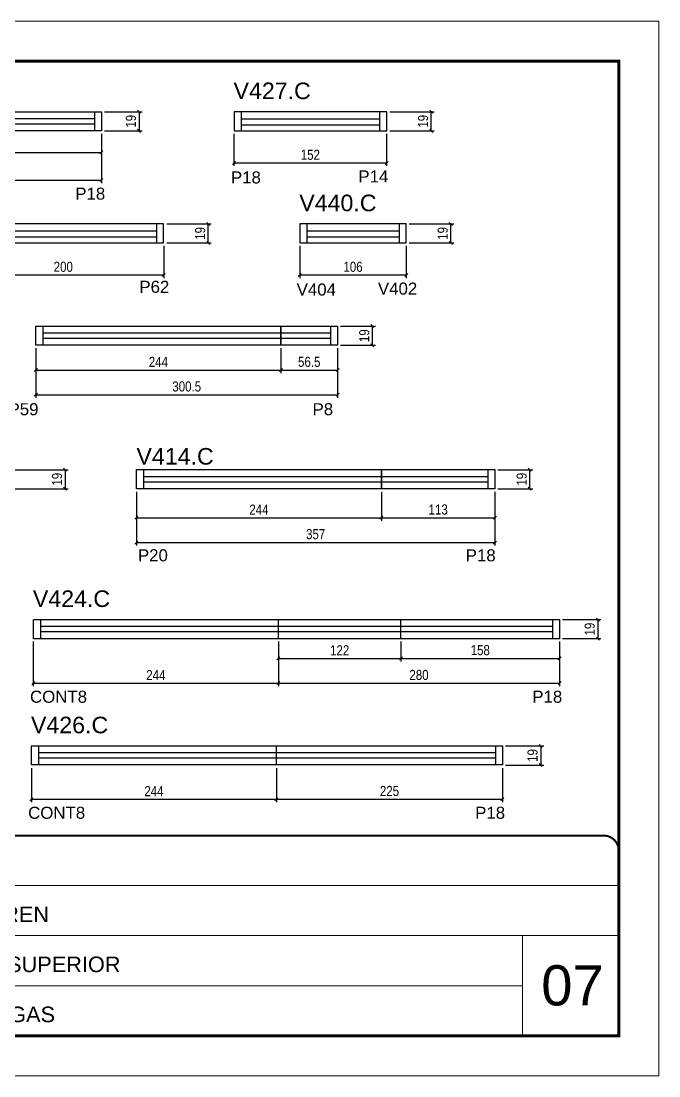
# Model space of a CAD drawing. Extents: x 1959 to 8212, y 239 to 4735.
# Drawn here: x 5992 to 6627, y 2537 to 3587 of the extents above; entities that cross this region are included whole.
import ezdxf

# ---------------------------------------------------------------- set-up
doc = ezdxf.new("R2010")
doc.units = 0
doc.linetypes.add('CONTINUO', pattern=[0])
doc.linetypes.add('DASHED', pattern=[0.75, 0.5, -0.25])
for name, color, linetype in [('5', 5, 'Continuous'), ('COTA', 241, 'Continuous'), ('NOMENCLATURA', 7, 'Continuous'), ('Painéis', 200, 'Continuous'), ('SARR_2.2x7', 40, 'Continuous')]:
    doc.layers.add(name, color=color, linetype=linetype)
for name, color, linetype, lineweight in [('CARIMBO', 255, 'Continuous', 9), ('Folhas', 255, 'Continuous', 9), ('SARRAFO DE PRESSAO', 251, 'DASHED', 9)]:
    doc.layers.add(name, color=color, linetype=linetype, lineweight=lineweight)
doc.styles.add('ARIAL', font='arial.ttf')
doc.styles.add('COTA TECNICA', font='techl___.ttf', dxfattribs={"height": 10})
doc.styles.add('COTA TECNICA-50', font='techl___.ttf', dxfattribs={"height": 10})
doc.styles.get("Standard").update_dxf_attribs({"font": 'arial.ttf'})
doc.dimstyles.new('COTA PAINEL-50', dxfattribs={"dimtxt": 10, "dimasz": 3, "dimexe": 3, "dimexo": 3, "dimgap": 3, "dimtad": 1, "dimdec": 1, "dimzin": 12, "dimdsep": 46, "dimtxsty": 'COTA TECNICA-50', "dimblk1": 'OBLIQUE', "dimblk2": 'OBLIQUE', "dimsah": 1, "dimcen": 0.9, "dimclrd": 4, "dimclre": 4, "dimclrt": 240, "dimadec": 1, "dimazin": 3, "dimtfac": 1, "dimtdec": 1, "dimtmove": 0, "dimatfit": 3, "dimfxl": 1, "dimtolj": 1, "dimtzin": 12, "dimarcsym": 0})
doc.dimstyles.new('PAINEL', dxfattribs={"dimtxt": 10, "dimasz": 3, "dimexe": 3, "dimexo": 3, "dimgap": 3, "dimtad": 1, "dimdec": 1, "dimzin": 12, "dimdsep": 46, "dimtxsty": 'COTA TECNICA', "dimblk1": 'OBLIQUE', "dimblk2": 'OBLIQUE', "dimsah": 1, "dimcen": 0.9, "dimclrd": 4, "dimclre": 4, "dimclrt": 240, "dimadec": 1, "dimazin": 3, "dimtfac": 1, "dimtdec": 1, "dimtmove": 0, "dimatfit": 3, "dimfxl": 1, "dimtolj": 1, "dimtzin": 12, "dimarcsym": 0})

# ---------------------------------------------------------------- blocks, each defined once
blk = doc.blocks.new('9999999999')
at = {"color": 30, "linetype": 'CONTINUO'}
for p, q in [((98564.6, 34379.6), (99584, 34379.6)), ((98564.6, 34329.8), (99488, 34329.8)), ((99584, 34329.8), (99488, 34329.8)), ((99488, 34329.8), (99488, 34230.2)), ((98564.6, 34280), (99488, 34280))]:
    blk.add_line(p, q, dxfattribs=at)
at = {"color": 30, "linetype": 'CONTINUO', "const_width": 2}
blk.add_lwpolyline([(99584, 34230.2), (99584, 34414.4, 0.414214), (99569, 34429.4), (98229, 34429.4, 0.414214), (98214, 34414.4), (98214, 34245.2, 0.414214), (98229, 34230.2), (99584, 34230.2)], format="xyb", dxfattribs=at)
at = {"layer": 'Folhas'}
blk.add_lwpolyline([(98139, 34190.2), (99624, 34190.2), (99624, 35240.2), (98139, 35240.2)], close=True, dxfattribs=at)
at = {"layer": 'Folhas', "color": 30, "const_width": 3}
blk.add_lwpolyline([(98214, 34230.2), (99584, 34230.2), (99584, 35200.2), (98214, 35200.2)], close=True, dxfattribs=at)
at = {"color": 7, "linetype": 'Continuous', "ltscale": 5, "style": 'ARIAL'}
for s, p in [('LEAF LOEFGREN', (98837.7, 34343.3)), ('2° SUBSOLO SUPERIOR', (98837.7, 34293.5)), ('FUNDO DE VIGAS', (98837.7, 34243.7))]:
    blk.add_text(s, height=15.483, dxfattribs=at).set_placement(p)
blk = doc.blocks.new('_Oblique')
at = {"color": 0, "linetype": 'ByBlock', "lineweight": -2}
blk.add_line((-0.5, -0.5), (0.5, 0.5), dxfattribs=at)
blk = doc.blocks.new('*D44')
at = {"layer": 'COTA', "color": 4, "linetype": 'ByBlock', "lineweight": -2, "transparency": 16777216}
for p, q in [((5739.2, 3474.4), (5739.2, 3425.4)), ((6072.2, 3474.4), (6072.2, 3425.4)), ((5739.2, 3428.4), (6072.2, 3428.4))]:
    blk.add_line(p, q, dxfattribs=at)
at = {"layer": 'Defpoints', "color": 0, "linetype": 'ByBlock', "transparency": 16777216}
for p in [(5739.2, 3477.4), (6072.2, 3477.4), (6072.2, 3428.4)]:
    blk.add_point(p, dxfattribs=at)
at = {"layer": 'COTA', "color": 4, "linetype": 'ByBlock', "lineweight": -2, "transparency": 16777216, "xscale": 3, "yscale": 3, "zscale": 3, "rotation": 180}
blk.add_blockref('_Oblique', (5739.2, 3428.4), dxfattribs=at)
at = {"layer": 'COTA', "color": 4, "linetype": 'ByBlock', "lineweight": -2, "transparency": 16777216, "xscale": 3, "yscale": 3, "zscale": 3}
blk.add_blockref('_Oblique', (6072.2, 3428.4), dxfattribs=at)
at = {"layer": 'COTA', "color": 240, "linetype": 'ByBlock', "transparency": 16777216, "insert": (5905.7, 3436.6), "char_height": 10, "attachment_point": 5, "style": 'COTA TECNICA-50'}
blk.add_mtext('\\A1;333', dxfattribs=at)
blk = doc.blocks.new('*D46')
at = {"layer": 'COTA', "color": 4, "lineweight": -2, "transparency": 16777216}
for p, q in [((6075.2, 3496.4), (6112.7, 3496.4)), ((6109.7, 3496.4), (6109.7, 3477.4)), ((6075.2, 3477.4), (6112.7, 3477.4))]:
    blk.add_line(p, q, dxfattribs=at)
at = {"layer": 'Defpoints', "color": 0, "transparency": 16777216}
for p in [(6072.2, 3496.4), (6072.2, 3477.4), (6109.7, 3477.4)]:
    blk.add_point(p, dxfattribs=at)
at = {"layer": 'COTA', "color": 4, "lineweight": -2, "transparency": 16777216, "xscale": 3, "yscale": 3, "zscale": 3}
for p, rotation in [((6109.7, 3496.4), 90), ((6109.7, 3477.4), 270)]:
    blk.add_blockref('_Oblique', p, dxfattribs=dict(at, rotation=rotation))
at = {"layer": 'COTA', "color": 240, "transparency": 16777216, "insert": (6101.6, 3486.9), "char_height": 10, "attachment_point": 5, "rotation": 90, "style": 'COTA TECNICA'}
blk.add_mtext('\\A1;19', dxfattribs=at)
blk = doc.blocks.new('*D48')
at = {"layer": 'COTA', "color": 4, "lineweight": -2, "transparency": 16777216}
for p, q in [((5828.2, 3474.4), (5828.2, 3452.9)), ((6072.2, 3474.4), (6072.2, 3452.9)), ((5828.2, 3455.9), (6072.2, 3455.9))]:
    blk.add_line(p, q, dxfattribs=at)
at = {"layer": 'Defpoints', "color": 0, "transparency": 16777216}
for p in [(5828.2, 3477.4), (6072.2, 3477.4), (6072.2, 3455.9)]:
    blk.add_point(p, dxfattribs=at)
at = {"layer": 'COTA', "color": 4, "lineweight": -2, "transparency": 16777216, "xscale": 3, "yscale": 3, "zscale": 3, "rotation": 180}
blk.add_blockref('_Oblique', (5828.2, 3455.9), dxfattribs=at)
at = {"layer": 'COTA', "color": 4, "lineweight": -2, "transparency": 16777216, "xscale": 3, "yscale": 3, "zscale": 3}
blk.add_blockref('_Oblique', (6072.2, 3455.9), dxfattribs=at)
at = {"layer": 'COTA', "color": 240, "transparency": 16777216, "insert": (5950.2, 3464), "char_height": 10, "attachment_point": 5, "style": 'COTA TECNICA'}
blk.add_mtext('\\A1;244', dxfattribs=at)
blk = doc.blocks.new('*D52')
at = {"layer": 'COTA', "color": 4, "linetype": 'ByBlock', "lineweight": -2, "transparency": 16777216}
for p, q in [((5934.2, 3362.8), (5934.2, 3330.9)), ((6134.2, 3362.8), (6134.2, 3330.9)), ((5934.2, 3333.9), (6134.2, 3333.9))]:
    blk.add_line(p, q, dxfattribs=at)
at = {"layer": 'Defpoints', "color": 0, "linetype": 'ByBlock', "transparency": 16777216}
for p in [(5934.2, 3365.8), (6134.2, 3365.8), (6134.2, 3333.9)]:
    blk.add_point(p, dxfattribs=at)
at = {"layer": 'COTA', "color": 4, "linetype": 'ByBlock', "lineweight": -2, "transparency": 16777216, "xscale": 3, "yscale": 3, "zscale": 3, "rotation": 180}
blk.add_blockref('_Oblique', (5934.2, 3333.9), dxfattribs=at)
at = {"layer": 'COTA', "color": 4, "linetype": 'ByBlock', "lineweight": -2, "transparency": 16777216, "xscale": 3, "yscale": 3, "zscale": 3}
blk.add_blockref('_Oblique', (6134.2, 3333.9), dxfattribs=at)
at = {"layer": 'COTA', "color": 240, "linetype": 'ByBlock', "transparency": 16777216, "insert": (6034.2, 3342), "char_height": 10, "attachment_point": 5, "style": 'COTA TECNICA-50'}
blk.add_mtext('\\A1;200', dxfattribs=at)
blk = doc.blocks.new('*D53')
at = {"layer": 'COTA', "color": 4, "lineweight": -2, "transparency": 16777216}
for p, q in [((6137.2, 3384.8), (6181.6, 3384.8)), ((6178.6, 3365.8), (6178.6, 3384.8)), ((6137.2, 3365.8), (6181.6, 3365.8))]:
    blk.add_line(p, q, dxfattribs=at)
at = {"layer": 'Defpoints', "color": 0, "transparency": 16777216}
for p in [(6134.2, 3384.8), (6178.6, 3384.8), (6134.2, 3365.8)]:
    blk.add_point(p, dxfattribs=at)
at = {"layer": 'COTA', "color": 4, "lineweight": -2, "transparency": 16777216, "xscale": 3, "yscale": 3, "zscale": 3}
for p, rotation in [((6178.6, 3384.8), 90), ((6178.6, 3365.8), 270)]:
    blk.add_blockref('_Oblique', p, dxfattribs=dict(at, rotation=rotation))
at = {"layer": 'COTA', "color": 240, "transparency": 16777216, "insert": (6170.5, 3375.3), "char_height": 10, "attachment_point": 5, "rotation": 90, "style": 'COTA TECNICA'}
blk.add_mtext('\\A1;19', dxfattribs=at)
blk = doc.blocks.new('*D59')
at = {"layer": 'COTA', "color": 4, "linetype": 'ByBlock', "lineweight": -2, "transparency": 16777216}
for p, q in [((6006.9, 3261), (6006.9, 3236.3)), ((6250.9, 3261), (6250.9, 3236.3)), ((6006.9, 3239.3), (6250.9, 3239.3))]:
    blk.add_line(p, q, dxfattribs=at)
at = {"layer": 'Defpoints', "color": 0, "linetype": 'ByBlock', "transparency": 16777216}
for p in [(6006.9, 3264), (6250.9, 3264), (6250.9, 3239.3)]:
    blk.add_point(p, dxfattribs=at)
at = {"layer": 'COTA', "color": 4, "linetype": 'ByBlock', "lineweight": -2, "transparency": 16777216, "xscale": 3, "yscale": 3, "zscale": 3, "rotation": 180}
blk.add_blockref('_Oblique', (6006.9, 3239.3), dxfattribs=at)
at = {"layer": 'COTA', "color": 4, "linetype": 'ByBlock', "lineweight": -2, "transparency": 16777216, "xscale": 3, "yscale": 3, "zscale": 3}
blk.add_blockref('_Oblique', (6250.9, 3239.3), dxfattribs=at)
at = {"layer": 'COTA', "color": 240, "linetype": 'ByBlock', "transparency": 16777216, "insert": (6128.9, 3247.4), "char_height": 10, "attachment_point": 5, "style": 'COTA TECNICA-50'}
blk.add_mtext('\\A1;244', dxfattribs=at)
blk = doc.blocks.new('*D60')
at = {"layer": 'COTA', "color": 4, "linetype": 'ByBlock', "lineweight": -2, "transparency": 16777216}
for p, q in [((6250.9, 3261), (6250.9, 3236.3)), ((6307.4, 3261), (6307.4, 3236.3)), ((6250.9, 3239.3), (6307.4, 3239.3))]:
    blk.add_line(p, q, dxfattribs=at)
at = {"layer": 'Defpoints', "color": 0, "linetype": 'ByBlock', "transparency": 16777216}
for p in [(6250.9, 3264), (6307.4, 3264), (6307.4, 3239.3)]:
    blk.add_point(p, dxfattribs=at)
at = {"layer": 'COTA', "color": 4, "linetype": 'ByBlock', "lineweight": -2, "transparency": 16777216, "xscale": 3, "yscale": 3, "zscale": 3, "rotation": 180}
blk.add_blockref('_Oblique', (6250.9, 3239.3), dxfattribs=at)
at = {"layer": 'COTA', "color": 4, "linetype": 'ByBlock', "lineweight": -2, "transparency": 16777216, "xscale": 3, "yscale": 3, "zscale": 3}
blk.add_blockref('_Oblique', (6307.4, 3239.3), dxfattribs=at)
at = {"layer": 'COTA', "color": 240, "linetype": 'ByBlock', "transparency": 16777216, "insert": (6279.1, 3247.4), "char_height": 10, "attachment_point": 5, "style": 'COTA TECNICA-50'}
blk.add_mtext('\\A1;56.5', dxfattribs=at)
blk = doc.blocks.new('*D61')
at = {"layer": 'COTA', "color": 4, "lineweight": -2, "transparency": 16777216}
for p, q in [((6006.9, 3261), (6006.9, 3211.7)), ((6307.4, 3261), (6307.4, 3211.7)), ((6006.9, 3214.7), (6307.4, 3214.7))]:
    blk.add_line(p, q, dxfattribs=at)
at = {"layer": 'Defpoints', "color": 0, "transparency": 16777216}
for p in [(6006.9, 3264), (6307.4, 3264), (6307.4, 3214.7)]:
    blk.add_point(p, dxfattribs=at)
at = {"layer": 'COTA', "color": 4, "lineweight": -2, "transparency": 16777216, "xscale": 3, "yscale": 3, "zscale": 3, "rotation": 180}
blk.add_blockref('_Oblique', (6006.9, 3214.7), dxfattribs=at)
at = {"layer": 'COTA', "color": 4, "lineweight": -2, "transparency": 16777216, "xscale": 3, "yscale": 3, "zscale": 3}
blk.add_blockref('_Oblique', (6307.4, 3214.7), dxfattribs=at)
at = {"layer": 'COTA', "color": 240, "transparency": 16777216, "insert": (6157.1, 3222.9), "char_height": 10, "attachment_point": 5, "style": 'COTA TECNICA'}
blk.add_mtext('\\A1;300.5', dxfattribs=at)
blk = doc.blocks.new('*D62')
at = {"layer": 'COTA', "color": 4, "lineweight": -2, "transparency": 16777216}
for p, q in [((6310.4, 3283), (6345, 3283)), ((6342, 3264), (6342, 3283)), ((6310.4, 3264), (6345, 3264))]:
    blk.add_line(p, q, dxfattribs=at)
at = {"layer": 'Defpoints', "color": 0, "transparency": 16777216}
for p in [(6307.4, 3283), (6342, 3283), (6307.4, 3264)]:
    blk.add_point(p, dxfattribs=at)
at = {"layer": 'COTA', "color": 4, "lineweight": -2, "transparency": 16777216, "xscale": 3, "yscale": 3, "zscale": 3}
for p, rotation in [((6342, 3283), 90), ((6342, 3264), 270)]:
    blk.add_blockref('_Oblique', p, dxfattribs=dict(at, rotation=rotation))
at = {"layer": 'COTA', "color": 240, "transparency": 16777216, "insert": (6333.9, 3273.5), "char_height": 10, "attachment_point": 5, "rotation": 90, "style": 'COTA TECNICA'}
blk.add_mtext('\\A1;19', dxfattribs=at)
blk = doc.blocks.new('*D75')
at = {"layer": 'COTA', "color": 4, "lineweight": -2, "transparency": 16777216}
for p, q in [((5985.9, 3140.1), (6039, 3140.1)), ((6036, 3140.1), (6036, 3121.1)), ((5985.9, 3121.1), (6039, 3121.1))]:
    blk.add_line(p, q, dxfattribs=at)
at = {"layer": 'Defpoints', "color": 0, "transparency": 16777216}
for p in [(5982.9, 3140.1), (5982.9, 3121.1), (6036, 3121.1)]:
    blk.add_point(p, dxfattribs=at)
at = {"layer": 'COTA', "color": 4, "lineweight": -2, "transparency": 16777216, "xscale": 3, "yscale": 3, "zscale": 3}
for p, rotation in [((6036, 3140.1), 90), ((6036, 3121.1), 270)]:
    blk.add_blockref('_Oblique', p, dxfattribs=dict(at, rotation=rotation))
at = {"layer": 'COTA', "color": 240, "transparency": 16777216, "insert": (6028, 3130.6), "char_height": 10, "attachment_point": 5, "rotation": 90, "style": 'COTA TECNICA'}
blk.add_mtext('\\A1;19', dxfattribs=at)
blk = doc.blocks.new('*D82')
at = {"layer": 'COTA', "color": 4, "linetype": 'ByBlock', "lineweight": -2, "transparency": 16777216}
for p, q in [((6107, 3118.1), (6107, 3089.2)), ((6351, 3118.1), (6351, 3089.2)), ((6107, 3092.2), (6351, 3092.2))]:
    blk.add_line(p, q, dxfattribs=at)
at = {"layer": 'Defpoints', "color": 0, "linetype": 'ByBlock', "transparency": 16777216}
for p in [(6107, 3121.1), (6351, 3121.1), (6351, 3092.2)]:
    blk.add_point(p, dxfattribs=at)
at = {"layer": 'COTA', "color": 4, "linetype": 'ByBlock', "lineweight": -2, "transparency": 16777216, "xscale": 3, "yscale": 3, "zscale": 3, "rotation": 180}
blk.add_blockref('_Oblique', (6107, 3092.2), dxfattribs=at)
at = {"layer": 'COTA', "color": 4, "linetype": 'ByBlock', "lineweight": -2, "transparency": 16777216, "xscale": 3, "yscale": 3, "zscale": 3}
blk.add_blockref('_Oblique', (6351, 3092.2), dxfattribs=at)
at = {"layer": 'COTA', "color": 240, "linetype": 'ByBlock', "transparency": 16777216, "insert": (6229, 3100.3), "char_height": 10, "attachment_point": 5, "style": 'COTA TECNICA-50'}
blk.add_mtext('\\A1;244', dxfattribs=at)
blk = doc.blocks.new('*D83')
at = {"layer": 'COTA', "color": 4, "linetype": 'ByBlock', "lineweight": -2, "transparency": 16777216}
for p, q in [((6351, 3118.1), (6351, 3089.2)), ((6464, 3118.1), (6464, 3089.2)), ((6351, 3092.2), (6464, 3092.2))]:
    blk.add_line(p, q, dxfattribs=at)
at = {"layer": 'Defpoints', "color": 0, "linetype": 'ByBlock', "transparency": 16777216}
for p in [(6351, 3121.1), (6464, 3121.1), (6464, 3092.2)]:
    blk.add_point(p, dxfattribs=at)
at = {"layer": 'COTA', "color": 4, "linetype": 'ByBlock', "lineweight": -2, "transparency": 16777216, "xscale": 3, "yscale": 3, "zscale": 3, "rotation": 180}
blk.add_blockref('_Oblique', (6351, 3092.2), dxfattribs=at)
at = {"layer": 'COTA', "color": 4, "linetype": 'ByBlock', "lineweight": -2, "transparency": 16777216, "xscale": 3, "yscale": 3, "zscale": 3}
blk.add_blockref('_Oblique', (6464, 3092.2), dxfattribs=at)
at = {"layer": 'COTA', "color": 240, "linetype": 'ByBlock', "transparency": 16777216, "insert": (6407.5, 3100.4), "char_height": 10, "attachment_point": 5, "style": 'COTA TECNICA-50'}
blk.add_mtext('\\A1;113', dxfattribs=at)
blk = doc.blocks.new('*D84')
at = {"layer": 'COTA', "color": 4, "lineweight": -2, "transparency": 16777216}
for p, q in [((6107, 3118.1), (6107, 3064.6)), ((6464, 3118.1), (6464, 3064.6)), ((6107, 3067.6), (6464, 3067.6))]:
    blk.add_line(p, q, dxfattribs=at)
at = {"layer": 'Defpoints', "color": 0, "transparency": 16777216}
for p in [(6107, 3121.1), (6464, 3121.1), (6464, 3067.6)]:
    blk.add_point(p, dxfattribs=at)
at = {"layer": 'COTA', "color": 4, "lineweight": -2, "transparency": 16777216, "xscale": 3, "yscale": 3, "zscale": 3, "rotation": 180}
blk.add_blockref('_Oblique', (6107, 3067.6), dxfattribs=at)
at = {"layer": 'COTA', "color": 4, "lineweight": -2, "transparency": 16777216, "xscale": 3, "yscale": 3, "zscale": 3}
blk.add_blockref('_Oblique', (6464, 3067.6), dxfattribs=at)
at = {"layer": 'COTA', "color": 240, "transparency": 16777216, "insert": (6285.5, 3075.9), "char_height": 10, "attachment_point": 5, "style": 'COTA TECNICA'}
blk.add_mtext('\\A1;357', dxfattribs=at)
blk = doc.blocks.new('*D85')
at = {"layer": 'COTA', "color": 4, "lineweight": -2, "transparency": 16777216}
for p, q in [((6467, 3140.1), (6501.7, 3140.1)), ((6498.7, 3121.1), (6498.7, 3140.1)), ((6467, 3121.1), (6501.7, 3121.1))]:
    blk.add_line(p, q, dxfattribs=at)
at = {"layer": 'Defpoints', "color": 0, "transparency": 16777216}
for p in [(6464, 3140.1), (6498.7, 3140.1), (6464, 3121.1)]:
    blk.add_point(p, dxfattribs=at)
at = {"layer": 'COTA', "color": 4, "lineweight": -2, "transparency": 16777216, "xscale": 3, "yscale": 3, "zscale": 3}
for p, rotation in [((6498.7, 3140.1), 90), ((6498.7, 3121.1), 270)]:
    blk.add_blockref('_Oblique', p, dxfattribs=dict(at, rotation=rotation))
at = {"layer": 'COTA', "color": 240, "transparency": 16777216, "insert": (6490.6, 3130.6), "char_height": 10, "attachment_point": 5, "rotation": 90, "style": 'COTA TECNICA'}
blk.add_mtext('\\A1;19', dxfattribs=at)
blk = doc.blocks.new('*D132')
at = {"layer": 'COTA', "color": 4, "linetype": 'ByBlock', "lineweight": -2, "transparency": 16777216}
for p, q in [((6004.4, 2968.9), (6004.4, 2924.6)), ((6248.4, 2968.9), (6248.4, 2924.6)), ((6004.4, 2927.6), (6248.4, 2927.6))]:
    blk.add_line(p, q, dxfattribs=at)
at = {"layer": 'Defpoints', "color": 0, "linetype": 'ByBlock', "transparency": 16777216}
for p in [(6004.4, 2971.9), (6248.4, 2971.9), (6248.4, 2927.6)]:
    blk.add_point(p, dxfattribs=at)
at = {"layer": 'COTA', "color": 4, "linetype": 'ByBlock', "lineweight": -2, "transparency": 16777216, "xscale": 3, "yscale": 3, "zscale": 3, "rotation": 180}
blk.add_blockref('_Oblique', (6004.4, 2927.6), dxfattribs=at)
at = {"layer": 'COTA', "color": 4, "linetype": 'ByBlock', "lineweight": -2, "transparency": 16777216, "xscale": 3, "yscale": 3, "zscale": 3}
blk.add_blockref('_Oblique', (6248.4, 2927.6), dxfattribs=at)
at = {"layer": 'COTA', "color": 240, "linetype": 'ByBlock', "transparency": 16777216, "insert": (6126.4, 2935.6), "char_height": 10, "attachment_point": 5, "style": 'COTA TECNICA-50'}
blk.add_mtext('\\A1;244', dxfattribs=at)
blk = doc.blocks.new('*D133')
at = {"layer": 'COTA', "color": 4, "linetype": 'ByBlock', "lineweight": -2, "transparency": 16777216}
for p, q in [((6248.4, 2968.9), (6248.4, 2924.6)), ((6528.4, 2968.9), (6528.4, 2924.6)), ((6248.4, 2927.6), (6528.4, 2927.6))]:
    blk.add_line(p, q, dxfattribs=at)
at = {"layer": 'Defpoints', "color": 0, "linetype": 'ByBlock', "transparency": 16777216}
for p in [(6248.4, 2971.9), (6528.4, 2971.9), (6528.4, 2927.6)]:
    blk.add_point(p, dxfattribs=at)
at = {"layer": 'COTA', "color": 4, "linetype": 'ByBlock', "lineweight": -2, "transparency": 16777216, "xscale": 3, "yscale": 3, "zscale": 3, "rotation": 180}
blk.add_blockref('_Oblique', (6248.4, 2927.6), dxfattribs=at)
at = {"layer": 'COTA', "color": 4, "linetype": 'ByBlock', "lineweight": -2, "transparency": 16777216, "xscale": 3, "yscale": 3, "zscale": 3}
blk.add_blockref('_Oblique', (6528.4, 2927.6), dxfattribs=at)
at = {"layer": 'COTA', "color": 240, "linetype": 'ByBlock', "transparency": 16777216, "insert": (6388.4, 2935.7), "char_height": 10, "attachment_point": 5, "style": 'COTA TECNICA-50'}
blk.add_mtext('\\A1;280', dxfattribs=at)
blk = doc.blocks.new('*D134')
at = {"layer": 'COTA', "color": 4, "lineweight": -2, "transparency": 16777216}
for p, q in [((6531.4, 2990.9), (6569.5, 2990.9)), ((6566.5, 2990.9), (6566.5, 2971.9)), ((6531.4, 2971.9), (6569.5, 2971.9))]:
    blk.add_line(p, q, dxfattribs=at)
at = {"layer": 'Defpoints', "color": 0, "transparency": 16777216}
for p in [(6528.4, 2990.9), (6528.4, 2971.9), (6566.5, 2971.9)]:
    blk.add_point(p, dxfattribs=at)
at = {"layer": 'COTA', "color": 4, "lineweight": -2, "transparency": 16777216, "xscale": 3, "yscale": 3, "zscale": 3}
for p, rotation in [((6566.5, 2990.9), 90), ((6566.5, 2971.9), 270)]:
    blk.add_blockref('_Oblique', p, dxfattribs=dict(at, rotation=rotation))
at = {"layer": 'COTA', "color": 240, "transparency": 16777216, "insert": (6558.4, 2981.4), "char_height": 10, "attachment_point": 5, "rotation": 90, "style": 'COTA TECNICA'}
blk.add_mtext('\\A1;19', dxfattribs=at)
blk = doc.blocks.new('*D135')
at = {"layer": 'COTA', "color": 4, "lineweight": -2, "transparency": 16777216}
for p, q in [((6248.4, 2968.9), (6248.4, 2949.3)), ((6370.4, 2968.9), (6370.4, 2949.3)), ((6248.4, 2952.3), (6370.4, 2952.3))]:
    blk.add_line(p, q, dxfattribs=at)
at = {"layer": 'Defpoints', "color": 0, "transparency": 16777216}
for p in [(6248.4, 2971.9), (6370.4, 2971.9), (6370.4, 2952.3)]:
    blk.add_point(p, dxfattribs=at)
at = {"layer": 'COTA', "color": 4, "lineweight": -2, "transparency": 16777216, "xscale": 3, "yscale": 3, "zscale": 3, "rotation": 180}
blk.add_blockref('_Oblique', (6248.4, 2952.3), dxfattribs=at)
at = {"layer": 'COTA', "color": 4, "lineweight": -2, "transparency": 16777216, "xscale": 3, "yscale": 3, "zscale": 3}
blk.add_blockref('_Oblique', (6370.4, 2952.3), dxfattribs=at)
at = {"layer": 'COTA', "color": 240, "transparency": 16777216, "insert": (6309.4, 2960.3), "char_height": 10, "attachment_point": 5, "style": 'COTA TECNICA'}
blk.add_mtext('\\A1;122', dxfattribs=at)
blk = doc.blocks.new('*D136')
at = {"layer": 'COTA', "color": 4, "lineweight": -2, "transparency": 16777216}
for p, q in [((6370.4, 2968.9), (6370.4, 2949.3)), ((6528.4, 2968.9), (6528.4, 2949.3)), ((6370.4, 2952.3), (6528.4, 2952.3))]:
    blk.add_line(p, q, dxfattribs=at)
at = {"layer": 'Defpoints', "color": 0, "transparency": 16777216}
for p in [(6370.4, 2971.9), (6528.4, 2971.9), (6528.4, 2952.3)]:
    blk.add_point(p, dxfattribs=at)
at = {"layer": 'COTA', "color": 4, "lineweight": -2, "transparency": 16777216, "xscale": 3, "yscale": 3, "zscale": 3, "rotation": 180}
blk.add_blockref('_Oblique', (6370.4, 2952.3), dxfattribs=at)
at = {"layer": 'COTA', "color": 4, "lineweight": -2, "transparency": 16777216, "xscale": 3, "yscale": 3, "zscale": 3}
blk.add_blockref('_Oblique', (6528.4, 2952.3), dxfattribs=at)
at = {"layer": 'COTA', "color": 240, "transparency": 16777216, "insert": (6449.4, 2960.4), "char_height": 10, "attachment_point": 5, "style": 'COTA TECNICA'}
blk.add_mtext('\\A1;158', dxfattribs=at)
blk = doc.blocks.new('*D137')
at = {"layer": 'COTA', "color": 4, "linetype": 'ByBlock', "lineweight": -2, "transparency": 16777216}
for p, q in [((6002.5, 2843.1), (6002.5, 2809)), ((6246.5, 2843.1), (6246.5, 2809)), ((6002.5, 2812), (6246.5, 2812))]:
    blk.add_line(p, q, dxfattribs=at)
at = {"layer": 'Defpoints', "color": 0, "linetype": 'ByBlock', "transparency": 16777216}
for p in [(6002.5, 2846.1), (6246.5, 2846.1), (6246.5, 2812)]:
    blk.add_point(p, dxfattribs=at)
at = {"layer": 'COTA', "color": 4, "linetype": 'ByBlock', "lineweight": -2, "transparency": 16777216, "xscale": 3, "yscale": 3, "zscale": 3, "rotation": 180}
blk.add_blockref('_Oblique', (6002.5, 2812), dxfattribs=at)
at = {"layer": 'COTA', "color": 4, "linetype": 'ByBlock', "lineweight": -2, "transparency": 16777216, "xscale": 3, "yscale": 3, "zscale": 3}
blk.add_blockref('_Oblique', (6246.5, 2812), dxfattribs=at)
at = {"layer": 'COTA', "color": 240, "linetype": 'ByBlock', "transparency": 16777216, "insert": (6124.5, 2820.1), "char_height": 10, "attachment_point": 5, "style": 'COTA TECNICA-50'}
blk.add_mtext('\\A1;244', dxfattribs=at)
blk = doc.blocks.new('*D138')
at = {"layer": 'COTA', "color": 4, "linetype": 'ByBlock', "lineweight": -2, "transparency": 16777216}
for p, q in [((6246.5, 2843.1), (6246.5, 2809)), ((6471.5, 2843.1), (6471.5, 2809)), ((6246.5, 2812), (6471.5, 2812))]:
    blk.add_line(p, q, dxfattribs=at)
at = {"layer": 'Defpoints', "color": 0, "linetype": 'ByBlock', "transparency": 16777216}
for p in [(6246.5, 2846.1), (6471.5, 2846.1), (6471.5, 2812)]:
    blk.add_point(p, dxfattribs=at)
at = {"layer": 'COTA', "color": 4, "linetype": 'ByBlock', "lineweight": -2, "transparency": 16777216, "xscale": 3, "yscale": 3, "zscale": 3, "rotation": 180}
blk.add_blockref('_Oblique', (6246.5, 2812), dxfattribs=at)
at = {"layer": 'COTA', "color": 4, "linetype": 'ByBlock', "lineweight": -2, "transparency": 16777216, "xscale": 3, "yscale": 3, "zscale": 3}
blk.add_blockref('_Oblique', (6471.5, 2812), dxfattribs=at)
at = {"layer": 'COTA', "color": 240, "linetype": 'ByBlock', "transparency": 16777216, "insert": (6359, 2820.2), "char_height": 10, "attachment_point": 5, "style": 'COTA TECNICA-50'}
blk.add_mtext('\\A1;225', dxfattribs=at)
blk = doc.blocks.new('*D139')
at = {"layer": 'COTA', "color": 4, "lineweight": -2, "transparency": 16777216}
for p, q in [((6474.5, 2865.1), (6512.6, 2865.1)), ((6509.6, 2865.1), (6509.6, 2846.1)), ((6474.5, 2846.1), (6512.6, 2846.1))]:
    blk.add_line(p, q, dxfattribs=at)
at = {"layer": 'Defpoints', "color": 0, "transparency": 16777216}
for p in [(6471.5, 2865.1), (6471.5, 2846.1), (6509.6, 2846.1)]:
    blk.add_point(p, dxfattribs=at)
at = {"layer": 'COTA', "color": 4, "lineweight": -2, "transparency": 16777216, "xscale": 3, "yscale": 3, "zscale": 3}
for p, rotation in [((6509.6, 2865.1), 90), ((6509.6, 2846.1), 270)]:
    blk.add_blockref('_Oblique', p, dxfattribs=dict(at, rotation=rotation))
at = {"layer": 'COTA', "color": 240, "transparency": 16777216, "insert": (6501.5, 2855.6), "char_height": 10, "attachment_point": 5, "rotation": 90, "style": 'COTA TECNICA'}
blk.add_mtext('\\A1;19', dxfattribs=at)
blk = doc.blocks.new('*D140')
at = {"layer": 'COTA', "color": 4, "linetype": 'ByBlock', "lineweight": -2, "transparency": 16777216}
for p, q in [((6204.2, 3474.4), (6204.2, 3442.4)), ((6356.2, 3474.4), (6356.2, 3442.4)), ((6204.2, 3445.4), (6356.2, 3445.4))]:
    blk.add_line(p, q, dxfattribs=at)
at = {"layer": 'Defpoints', "color": 0, "linetype": 'ByBlock', "transparency": 16777216}
for p in [(6204.2, 3477.4), (6356.2, 3477.4), (6356.2, 3445.4)]:
    blk.add_point(p, dxfattribs=at)
at = {"layer": 'COTA', "color": 4, "linetype": 'ByBlock', "lineweight": -2, "transparency": 16777216, "xscale": 3, "yscale": 3, "zscale": 3, "rotation": 180}
blk.add_blockref('_Oblique', (6204.2, 3445.4), dxfattribs=at)
at = {"layer": 'COTA', "color": 4, "linetype": 'ByBlock', "lineweight": -2, "transparency": 16777216, "xscale": 3, "yscale": 3, "zscale": 3}
blk.add_blockref('_Oblique', (6356.2, 3445.4), dxfattribs=at)
at = {"layer": 'COTA', "color": 240, "linetype": 'ByBlock', "transparency": 16777216, "insert": (6280.2, 3453.5), "char_height": 10, "attachment_point": 5, "style": 'COTA TECNICA-50'}
blk.add_mtext('\\A1;152', dxfattribs=at)
blk = doc.blocks.new('*D141')
at = {"layer": 'COTA', "color": 4, "lineweight": -2, "transparency": 16777216}
for p, q in [((6359.2, 3496.4), (6403.6, 3496.4)), ((6400.6, 3477.4), (6400.6, 3496.4)), ((6359.2, 3477.4), (6403.6, 3477.4))]:
    blk.add_line(p, q, dxfattribs=at)
at = {"layer": 'Defpoints', "color": 0, "transparency": 16777216}
for p in [(6356.2, 3496.4), (6400.6, 3496.4), (6356.2, 3477.4)]:
    blk.add_point(p, dxfattribs=at)
at = {"layer": 'COTA', "color": 4, "lineweight": -2, "transparency": 16777216, "xscale": 3, "yscale": 3, "zscale": 3}
for p, rotation in [((6400.6, 3496.4), 90), ((6400.6, 3477.4), 270)]:
    blk.add_blockref('_Oblique', p, dxfattribs=dict(at, rotation=rotation))
at = {"layer": 'COTA', "color": 240, "transparency": 16777216, "insert": (6392.5, 3486.9), "char_height": 10, "attachment_point": 5, "rotation": 90, "style": 'COTA TECNICA'}
blk.add_mtext('\\A1;19', dxfattribs=at)
blk = doc.blocks.new('*D180')
at = {"layer": 'COTA', "color": 4, "linetype": 'ByBlock', "lineweight": -2, "transparency": 16777216}
for p, q in [((6269.7, 3362.8), (6269.7, 3330.9)), ((6375.7, 3362.8), (6375.7, 3330.9)), ((6269.7, 3333.9), (6375.7, 3333.9))]:
    blk.add_line(p, q, dxfattribs=at)
at = {"layer": 'Defpoints', "color": 0, "linetype": 'ByBlock', "transparency": 16777216}
for p in [(6269.7, 3365.8), (6375.7, 3365.8), (6375.7, 3333.9)]:
    blk.add_point(p, dxfattribs=at)
at = {"layer": 'COTA', "color": 4, "linetype": 'ByBlock', "lineweight": -2, "transparency": 16777216, "xscale": 3, "yscale": 3, "zscale": 3, "rotation": 180}
blk.add_blockref('_Oblique', (6269.7, 3333.9), dxfattribs=at)
at = {"layer": 'COTA', "color": 4, "linetype": 'ByBlock', "lineweight": -2, "transparency": 16777216, "xscale": 3, "yscale": 3, "zscale": 3}
blk.add_blockref('_Oblique', (6375.7, 3333.9), dxfattribs=at)
at = {"layer": 'COTA', "color": 240, "linetype": 'ByBlock', "transparency": 16777216, "insert": (6322.7, 3342), "char_height": 10, "attachment_point": 5, "style": 'COTA TECNICA-50'}
blk.add_mtext('\\A1;106', dxfattribs=at)
blk = doc.blocks.new('*D181')
at = {"layer": 'COTA', "color": 4, "lineweight": -2, "transparency": 16777216}
for p, q in [((6378.7, 3384.8), (6423.1, 3384.8)), ((6420.1, 3365.8), (6420.1, 3384.8)), ((6378.7, 3365.8), (6423.1, 3365.8))]:
    blk.add_line(p, q, dxfattribs=at)
at = {"layer": 'Defpoints', "color": 0, "transparency": 16777216}
for p in [(6375.7, 3384.8), (6420.1, 3384.8), (6375.7, 3365.8)]:
    blk.add_point(p, dxfattribs=at)
at = {"layer": 'COTA', "color": 4, "lineweight": -2, "transparency": 16777216, "xscale": 3, "yscale": 3, "zscale": 3}
for p, rotation in [((6420.1, 3384.8), 90), ((6420.1, 3365.8), 270)]:
    blk.add_blockref('_Oblique', p, dxfattribs=dict(at, rotation=rotation))
at = {"layer": 'COTA', "color": 240, "transparency": 16777216, "insert": (6412, 3375.3), "char_height": 10, "attachment_point": 5, "rotation": 90, "style": 'COTA TECNICA'}
blk.add_mtext('\\A1;19', dxfattribs=at)

msp = doc.modelspace()

# ---------------------------------------------------------------- linework, layer by layer
at = {"layer": 'Painéis', "linetype": 'ByBlock'}
for p, q in [((6248.42, 2971.87), (6248.42, 2990.87)), ((6370.42, 2971.87), (6370.42, 2990.87)), ((6246.54, 2846.13), (6246.54, 2865.13))]:
    msp.add_line(p, q, dxfattribs=at)
for points in [[(5495.17, 3496.4), (6072.17, 3496.4), (6072.17, 3477.4), (5495.17, 3477.4)], [(6204.23, 3496.4), (6204.23, 3477.4), (6356.23, 3477.4), (6356.23, 3496.4)], [(5934.17, 3384.82), (5934.17, 3365.82), (6134.17, 3365.82), (6134.17, 3384.82)], [(6269.69, 3384.82), (6269.69, 3365.82), (6375.69, 3365.82), (6375.69, 3384.82)], [(6004.42, 2990.87), (6528.42, 2990.87), (6528.42, 2971.87), (6004.42, 2971.87)], [(6002.54, 2865.13), (6471.54, 2865.13), (6471.54, 2846.13), (6002.54, 2846.13)]]:
    msp.add_lwpolyline(points, close=True, dxfattribs=at)
at = {"layer": 'Painéis'}
for points in [[(6250.86, 3264.04), (6006.86, 3264.04), (6006.86, 3283.04), (6250.86, 3283.04)], [(6250.86, 3283.04), (6307.36, 3283.04), (6307.36, 3264.04), (6250.86, 3264.04)], [(6351.03, 3121.14), (6107.03, 3121.14), (6107.03, 3140.14), (6351.03, 3140.14)], [(6351.03, 3140.14), (6464.03, 3140.14), (6464.03, 3121.14), (6351.03, 3121.14)]]:
    msp.add_lwpolyline(points, close=True, dxfattribs=at)
at = {"layer": 'SARR_2.2x7', "linetype": 'Continuous'}
for p, q in [((6065.17, 3489.4), (5739.17, 3489.4)), ((6065.17, 3496.4), (6065.17, 3477.4)), ((6211.23, 3496.4), (6211.23, 3477.4)), ((6211.23, 3489.4), (6349.23, 3489.4)), ((6349.23, 3496.4), (6349.23, 3477.4)), ((5739.17, 3484.4), (6065.17, 3484.4)), ((6211.23, 3483.4), (6349.23, 3483.4)), ((6127.17, 3384.82), (6127.17, 3365.82)), ((6276.69, 3384.82), (6276.69, 3365.82)), ((6368.69, 3384.82), (6368.69, 3365.82)), ((5941.17, 3377.82), (6127.17, 3377.82)), ((5941.17, 3371.82), (6127.17, 3371.82)), ((6276.69, 3377.82), (6368.69, 3377.82)), ((6276.69, 3371.82), (6368.69, 3371.82)), ((6013.86, 3283.04), (6013.86, 3264.04)), ((6300.36, 3276.04), (6013.86, 3276.04)), ((6300.36, 3283.04), (6300.36, 3264.04)), ((6013.86, 3271.04), (6300.36, 3271.04)), ((6114.03, 3140.14), (6114.03, 3121.14)), ((6457.03, 3140.14), (6457.03, 3121.14)), ((6457.03, 3133.14), (6114.03, 3133.14)), ((6114.03, 3128.14), (6457.03, 3128.14)), ((6011.42, 2990.87), (6011.42, 2971.87)), ((6248.42, 2983.87), (6011.42, 2983.87)), ((6521.42, 2983.87), (6248.42, 2983.87)), ((6521.42, 2990.87), (6521.42, 2971.87)), ((6011.42, 2978.87), (6248.42, 2978.87)), ((6248.42, 2978.87), (6521.42, 2978.87)), ((6009.54, 2865.13), (6009.54, 2846.13)), ((6246.54, 2858.13), (6009.54, 2858.13)), ((6464.54, 2858.13), (6246.54, 2858.13)), ((6464.54, 2865.13), (6464.54, 2846.13)), ((6009.54, 2853.13), (6246.54, 2853.13)), ((6246.54, 2853.13), (6464.54, 2853.13))]:
    msp.add_line(p, q, dxfattribs=at)

# ---------------------------------------------------------------- block references
at = {"layer": 'SARRAFO DE PRESSAO', "color": 6, "linetype": 'ByBlock'}
msp.add_blockref('9999999999', (-92996.71, -31653.56), dxfattribs=at)

# ---------------------------------------------------------------- texts
at = {"layer": '5', "linetype": 'Continuous'}
for s, p in [('P18', (6201.14, 3425.03)), ('P14', (6328.04, 3425.98)), ('P18', (6046.17, 3408.89)), ('P62', (6109.98, 3316.14)), ('V404', (6266.6, 3313.44)), ('V402', (6347.5, 3314.4)), ('P59', (5979.72, 3194.31)), ('P8', (6282.41, 3194.31)), ('P20', (6108.53, 3048.85)), ('P18', (6434.91, 3048.85)), ('CONT8', (6001.11, 2908.1)), ('P18', (6501.2, 2908.1)), ('CONT8', (5999.23, 2792.58)), ('P18', (6444.32, 2792.58))]:
    msp.add_text(s, height=12, rotation=359.99996, dxfattribs=at).set_placement(p)
at = {"layer": 'CARIMBO', "style": 'ARIAL'}
msp.add_text('07', height=40, dxfattribs=at).set_placement((6510.13, 2606.79))
at = {"layer": 'NOMENCLATURA', "linetype": 'Continuous'}
for s, p in [('V427.C', (6203.76, 3508.96)), ('V440.C', (6269.22, 3397.38)), ('V414.C', (6107.1, 3145.14)), ('V424.C', (6003.95, 3003.44)), ('V426.C', (6002.07, 2877.69))]:
    msp.add_text(s, height=16.5, dxfattribs=at).set_placement(p)

# ---------------------------------------------------------------- dimensions: what is measured, and where the dimension line sits
at = {"layer": 'COTA'}
for base, p1, p2, picture, middle in [((6109.65, 3477.4), (6072.17, 3496.4), (6072.17, 3477.4), '*D46', (6101.57, 3486.9)), ((6400.63, 3496.4), (6356.23, 3477.4), (6356.23, 3496.4), '*D141', (6392.54, 3486.9)), ((6178.57, 3384.82), (6134.17, 3365.82), (6134.17, 3384.82), '*D53', (6170.49, 3375.32)), ((6420.09, 3384.82), (6375.69, 3365.82), (6375.69, 3384.82), '*D181', (6412.01, 3375.32)), ((6341.99, 3283.04), (6307.36, 3264.04), (6307.36, 3283.04), '*D62', (6333.91, 3273.54)), ((6036.05, 3121.14), (5982.86, 3140.14), (5982.86, 3121.14), '*D75', (6027.96, 3130.64)), ((6498.66, 3140.14), (6464.03, 3121.14), (6464.03, 3140.14), '*D85', (6490.57, 3130.64)), ((6566.48, 2971.87), (6528.42, 2990.87), (6528.42, 2971.87), '*D134', (6558.39, 2981.37)), ((6509.59, 2846.13), (6471.54, 2865.13), (6471.54, 2846.13), '*D139', (6501.51, 2855.63))]:
    dim = msp.add_linear_dim(base=base, p1=p1, p2=p2, angle=90, dimstyle='PAINEL', dxfattribs=at)
    dim.commit()
    dim.dimension.update_dxf_attribs({"geometry": picture, "text_midpoint": middle})
at = {"layer": 'COTA', "color": 1, "linetype": 'ByBlock'}
for base, p1, p2, picture, middle in [((6072.17, 3428.35), (5739.17, 3477.4), (6072.17, 3477.4), '*D44', (5905.67, 3436.57)), ((6356.23, 3445.44), (6204.23, 3477.4), (6356.23, 3477.4), '*D140', (6280.23, 3453.55)), ((6134.17, 3333.86), (5934.17, 3365.82), (6134.17, 3365.82), '*D52', (6034.17, 3341.96)), ((6375.69, 3333.86), (6269.69, 3365.82), (6375.69, 3365.82), '*D180', (6322.69, 3341.96)), ((6250.86, 3239.31), (6006.86, 3264.04), (6250.86, 3264.04), '*D59', (6128.86, 3247.38)), ((6307.36, 3239.31), (6250.86, 3264.04), (6307.36, 3264.04), '*D60', (6279.11, 3247.42)), ((6351.03, 3092.21), (6107.03, 3121.14), (6351.03, 3121.14), '*D82', (6229.03, 3100.28)), ((6464.03, 3092.21), (6351.03, 3121.14), (6464.03, 3121.14), '*D83', (6407.53, 3100.43)), ((6248.42, 2927.56), (6004.42, 2971.87), (6248.42, 2971.87), '*D132', (6126.42, 2935.64)), ((6528.42, 2927.56), (6248.42, 2971.87), (6528.42, 2971.87), '*D133', (6388.42, 2935.69)), ((6246.54, 2812.04), (6002.54, 2846.13), (6246.54, 2846.13), '*D137', (6124.54, 2820.12)), ((6471.54, 2812.04), (6246.54, 2846.13), (6471.54, 2846.13), '*D138', (6359.04, 2820.15))]:
    dim = msp.add_linear_dim(base=base, p1=p1, p2=p2, dimstyle='COTA PAINEL-50', override={"dimarcsym": 1}, dxfattribs=at)
    dim.commit()
    dim.dimension.update_dxf_attribs({"geometry": picture, "text_midpoint": middle})
at = {"layer": 'COTA'}
for base, p1, p2, picture, middle in [((6072.17, 3455.92), (5828.17, 3477.4), (6072.17, 3477.4), '*D48', (5950.17, 3464)), ((6528.42, 2952.29), (6370.42, 2971.87), (6528.42, 2971.87), '*D136', (6449.42, 2960.42))]:
    dim = msp.add_linear_dim(base=base, p1=p1, p2=p2, dimstyle='PAINEL', override={"dimtmove": 1}, dxfattribs=at)
    dim.commit()
    dim.dimension.update_dxf_attribs({"geometry": picture, "text_midpoint": middle})
for base, p1, p2, picture, middle in [((6307.36, 3214.72), (6006.86, 3264.04), (6307.36, 3264.04), '*D61', (6157.11, 3222.94)), ((6464.03, 3067.63), (6107.03, 3121.14), (6464.03, 3121.14), '*D84', (6285.53, 3075.85)), ((6370.42, 2952.29), (6248.42, 2971.87), (6370.42, 2971.87), '*D135', (6309.42, 2960.35))]:
    dim = msp.add_linear_dim(base=base, p1=p1, p2=p2, dimstyle='PAINEL', dxfattribs=at)
    dim.commit()
    dim.dimension.update_dxf_attribs({"geometry": picture, "text_midpoint": middle})

doc.saveas('drawing.dxf')
